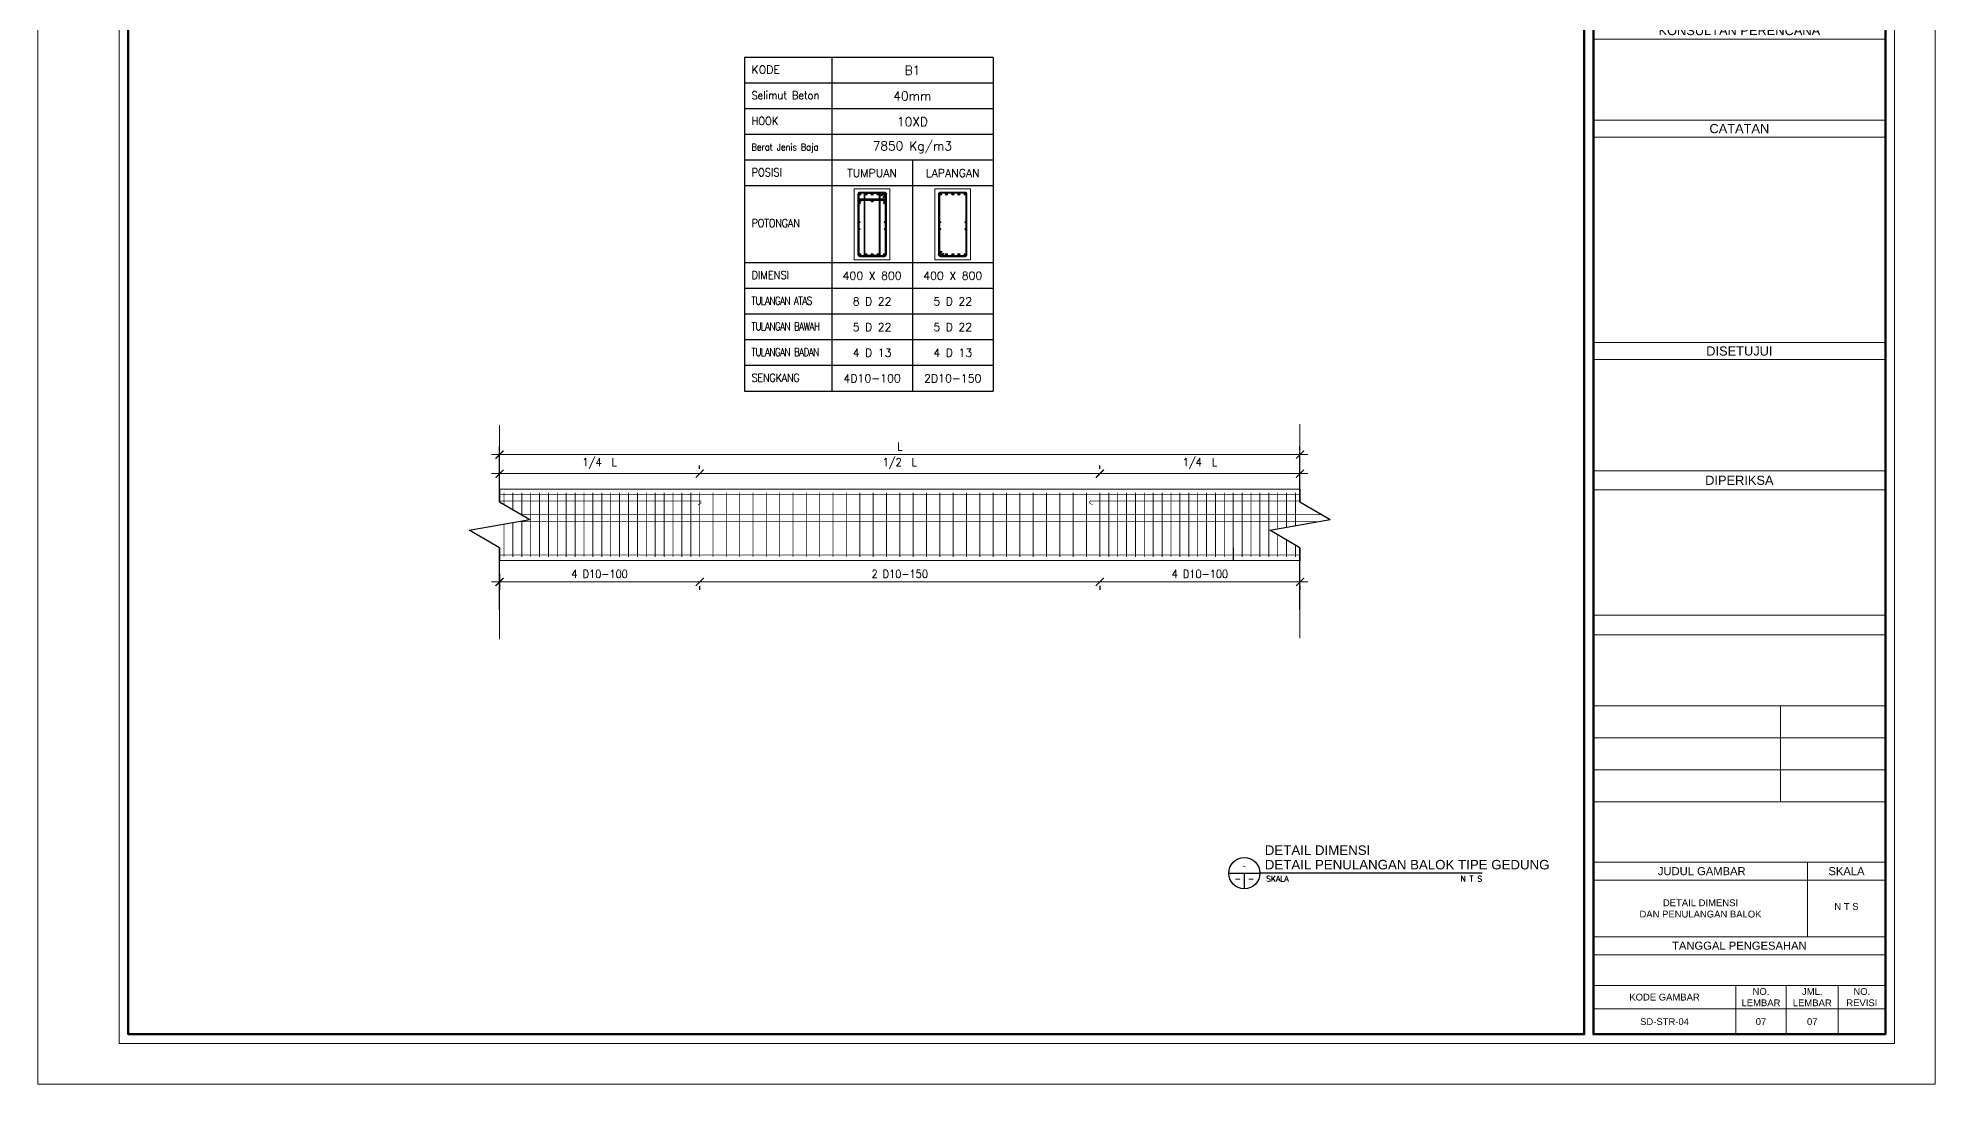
# Model space of a CAD drawing. Header units: millimetres. Extents: x 4384 to 25717, y 7703 to 52958.
# Drawn here: x 4384 to 25717, y 7703 to 19461 of the extents above; entities that cross this region are included whole.
import ezdxf
from ezdxf.enums import TextEntityAlignment as Align

# ---------------------------------------------------------------- set-up
doc = ezdxf.new("R2010")
doc.units = ezdxf.units.MM
doc.header["$PDMODE"] = 35
for name, color, linetype, lineweight in [('A-ANNO-dimensi', 14, 'Continuous', 9), ('A-STRT-Cstruktur', 4, 'Continuous', 15), ('arsir', 9, 'Continuous', 5), ('BETON', 5, 'Continuous', 9), ('Elevator', 230, 'Continuous', 9), ('HATCHING', 251, 'Continuous', 5)]:
    doc.layers.add(name, color=color, linetype=linetype, lineweight=lineweight)
for name, color, linetype in [('A-LINE-breakline', 1, 'Continuous'), ('KOP', 7, 'Continuous'), ('SIMBOL', 7, 'Continuous'), ('TEKS', 11, 'Continuous')]:
    doc.layers.add(name, color=color, linetype=linetype)
doc.styles.add('DIM', font='simplex.shx', dxfattribs={"height": 0.175})
doc.styles.add('JUDUL', font='arial.ttf', dxfattribs={"height": 300})
doc.styles.add('ROMANS', font='ROMANS.shx', dxfattribs={"height": 0.22})
doc.styles.add('S-R-S', font='simplex.shx', dxfattribs={"width": 0.9})
doc.styles.add('SIM', font='SIMPLEX.shx', dxfattribs={"height": 0.175})
doc.styles.get("Standard").update_dxf_attribs({"font": 'arial.ttf'})
doc.dimstyles.new('S-A2 100', dxfattribs={"dimtxt": 150, "dimasz": 50, "dimexe": 50, "dimexo": 15, "dimgap": 70, "dimtad": 1, "dimdec": 0, "dimzin": 0, "dimdsep": 46, "dimtxsty": 'S-R-S', "dimblk": 'ARCHTICK', "dimcen": 2, "dimdle": 20, "dimclrd": 14, "dimclrt": 2, "dimadec": 0, "dimazin": 0, "dimtfac": 1, "dimtdec": 0, "dimtofl": 0, "dimtmove": 0, "dimatfit": 3, "dimfxl": 150, "dimfxlon": 1, "dimtolj": 1, "dimtzin": 0, "dimlwd": 13, "dimarcsym": 0})

# ---------------------------------------------------------------- blocks, each defined once
blk = doc.blocks.new('SIM-JUDUL')
for p, q in [((0, 0), (0.987, 0)), ((0.493, 0), (0.493, -0.493)), ((8, 0), (0.987, 0))]:
    blk.add_line(p, q)
blk.add_circle((0.493, 0), 0.493)
at = {"ltscale": 0.7, "style": 'SIM'}
blk.add_text('SKALA', height=0.175, dxfattribs=at).set_placement((1.185, -0.174), align=Align.MIDDLE_LEFT)
at = {"style": 'JUDUL'}
for tag, p in [('JUDUL1', (1.14, 0.578)), ('JUDUL2', (1.14, 0.121))]:
    blk.add_attdef(tag, p, '', height=0.3, dxfattribs=at)
at = {"ltscale": 0.75}
for tag, height, style, p in [('GBR', 0.25, 'JUDUL', (0.493, 0.247)), ('L1', 0.175, 'DIM', (0.28, -0.174)), ('L2', 0.175, 'DIM', (0.707, -0.174))]:
    blk.add_attdef(tag, text='', height=height, dxfattribs=dict(at, style=style)).set_placement(p, align=Align.MIDDLE)
at = {"style": 'DIM'}
blk.add_attdef('SKL', text='', height=0.175, dxfattribs=at).set_placement((8, -0.174), align=Align.MIDDLE_RIGHT)
blk = doc.blocks.new('KOPSTR')
at = {"color": 7, "lineweight": 20, "ltscale": 2}
for p, q in [((1045959, 626693), (1055102, 626693)), ((1045959, 626012), (1055102, 626012)), ((1045959, 619478), (1055102, 619478)), ((1045959, 618948), (1055102, 618948)), ((1045959, 616409), (1055102, 616409)), ((1045959, 615880), (1055102, 615880)), ((1045959, 609448), (1055102, 609448)), ((1045959, 608919), (1055102, 608919)), ((1045959, 605438), (1055102, 605438)), ((1045959, 604838), (1055102, 604838)), ((1045959, 600915), (1055102, 600915)), ((1045959, 600306), (1055102, 600306)), ((1045959, 595081), (1055102, 595081)), ((1045959, 593190), (1055102, 593190)), ((1045959, 592620), (1055102, 592620)), ((1045959, 590856), (1055102, 590856))]:
    blk.add_line(p, q, dxfattribs=at)
at = {"color": 7}
for p, q in [((1051819, 598081), (1051819, 595081)), ((1052667, 593190), (1052667, 590856)), ((1051998, 589333), (1051998, 587800)), ((1053628, 589333), (1053628, 587800)), ((1045959, 588593), (1055102, 588593))]:
    blk.add_line(p, q, dxfattribs=at)
at = {"color": 7, "ltscale": 2}
for p, q in [((1045959, 590291), (1055102, 590291)), ((1045959, 589333), (1055102, 589333))]:
    blk.add_line(p, q, dxfattribs=at)
at = {"color": 8}
blk.add_lwpolyline([(997258, 628249), (997258, 586244), (1056658, 586244), (1056658, 628249)], close=True, dxfattribs=at)
at = {"lineweight": 13}
blk.add_lwpolyline([(1055385, 626976), (1055385, 587517), (999803, 587517), (999803, 626976)], close=True, dxfattribs=at)
at = {"color": 1, "lineweight": 53, "ltscale": 0.05}
blk.add_lwpolyline([(1045676, 626693), (1045676, 587800), (1000086, 587800), (1000086, 626693)], close=True, dxfattribs=at)
blk.add_lwpolyline([(1055102, 587800), (1055102, 626693), (1055102, 587800), (1045959, 587800), (1045959, 626693), (1055102, 626693)], dxfattribs=at)
at = {"color": 7, "lineweight": 20, "ltscale": 2}
for points in [[(1045959, 598081), (1055102, 598081)], [(1045959, 597081), (1055102, 597081)], [(1045959, 596081), (1055102, 596081)], [(1045959, 595081), (1055102, 595081)]]:
    blk.add_lwpolyline(points, close=True, dxfattribs=at)
at = {"color": 7}
blk.add_lwpolyline([(1050417, 589333), (1050417, 587800), (1050417, 589159)], dxfattribs=at)
at = {"lineweight": 15, "attachment_point": 5, "style": 'ROMANS'}
for s, insert, char_height, width in [('{\\fArial|b0|i0|c0|p34;PEKERJAAN}', (1050530, 626352), 287.25, 9143.07), ('{\\fArial|b0|i0|c0|p34;KONSULTAN PERENCANA}', (1050530, 619213), 287.25, 9143.07), ('{\\fArial|b0|i0|c0|p34;CATATAN}', (1050530, 616145), 287.25, 9143.07), ('{\\fArial|b0|i0|c0|p34;DISETUJUI}', (1050530, 609184), 287.25, 9143.07), ('{\\fArial|b0|i0|c0|p34;DIPERIKSA}', (1050530, 605138), 287.25, 9143.07), ('{\\fArial|b0|i0|c0|p34;JUDUL GAMBAR}', (1049352, 592905), 251.35, 6628.69), ('{\\fArial|b0|i0|c0|p34;SKALA}', (1053884, 592905), 251.35, 2435.22), ('{\\fArial|b0|i0|c0|p34;TANGGAL PENGESAHAN}', (1050530, 590573), 251.35, 9143.07), ('{\\fArial|b0|i0|c0|p34;NO. LEMBAR}', (1051207, 588963), 212.14, 1580.53), ('{\\fArial|b0|i0|c0|p34;NO. REVISI}', (1054365, 588963), 212.14, 1473.82), ('{\\fArial|b0|i0|c0|p34;KODE GAMBAR}', (1048188, 588963), 212.14, 4458.17), ('{\\fArial|b0|i0|c0|p34;JML. LEMBAR}', (1052813, 588963), 212.14, 1630.54)]:
    blk.add_mtext(s, dxfattribs=dict(at, insert=insert, char_height=char_height, width=width))
blk = doc.blocks.new('_ArchTick')
at = {"color": 0, "linetype": 'ByBlock', "const_width": 0.15}
blk.add_lwpolyline([(-0.5, -0.5), (0.5, 0.5)], dxfattribs=at)
blk = doc.blocks.new('*D39')
at = {"layer": 'A-ANNO-dimensi', "color": 14, "lineweight": 13, "transparency": 16777216}
blk.add_line((18665, 14564), (16235, 14564), dxfattribs=at)
at = {"layer": 'A-ANNO-dimensi', "color": 0, "lineweight": -2, "transparency": 16777216}
for p, q in [((16325, 14618), (16325, 14654)), ((18575, 14632), (18575, 14654))]:
    blk.add_line(p, q, dxfattribs=at)
at = {"layer": 'DEFPOINTS', "color": 0, "transparency": 16777216}
for p in [(16325, 14564), (16325, 14394, -1279), (18575, 14497, -1279)]:
    blk.add_point(p, dxfattribs=at)
at = {"layer": 'A-ANNO-dimensi', "color": 14, "lineweight": 13, "transparency": 16777216, "xscale": 90, "yscale": 90, "zscale": 90, "rotation": 180}
blk.add_blockref('_ArchTick', (16325, 14564), dxfattribs=at)
at = {"layer": 'A-ANNO-dimensi', "color": 14, "lineweight": 13, "transparency": 16777216, "xscale": 90, "yscale": 90, "zscale": 90}
blk.add_blockref('_ArchTick', (18575, 14564), dxfattribs=at)
at = {"layer": 'A-ANNO-dimensi', "color": 2, "transparency": 16777216, "insert": (17450, 14678), "char_height": 90, "attachment_point": 5, "style": 'S-R-S'}
blk.add_mtext('\\A1;1/4  L', dxfattribs=at)
blk = doc.blocks.new('*D40')
at = {"layer": 'A-ANNO-dimensi', "color": 14, "lineweight": 13, "transparency": 16777216}
blk.add_line((16415, 14564), (11735, 14564), dxfattribs=at)
at = {"layer": 'A-ANNO-dimensi', "color": 0, "lineweight": -2, "transparency": 16777216}
for p, q in [((11825, 14617), (11825, 14654)), ((16325, 14618), (16325, 14654))]:
    blk.add_line(p, q, dxfattribs=at)
at = {"layer": 'DEFPOINTS', "color": 0, "transparency": 16777216}
for p in [(11825, 14564), (11825, 14388, -1279), (16325, 14394, -1279)]:
    blk.add_point(p, dxfattribs=at)
at = {"layer": 'A-ANNO-dimensi', "color": 14, "lineweight": 13, "transparency": 16777216, "xscale": 90, "yscale": 90, "zscale": 90, "rotation": 180}
blk.add_blockref('_ArchTick', (11825, 14564), dxfattribs=at)
at = {"layer": 'A-ANNO-dimensi', "color": 14, "lineweight": 13, "transparency": 16777216, "xscale": 90, "yscale": 90, "zscale": 90}
blk.add_blockref('_ArchTick', (16325, 14564), dxfattribs=at)
at = {"layer": 'A-ANNO-dimensi', "color": 2, "transparency": 16777216, "insert": (14075, 14678), "char_height": 90, "attachment_point": 5, "style": 'S-R-S'}
blk.add_mtext('\\A1;1/2  L', dxfattribs=at)
blk = doc.blocks.new('*D41')
at = {"layer": 'A-ANNO-dimensi', "color": 14, "lineweight": 13, "transparency": 16777216}
blk.add_line((18665, 14778), (9485, 14778), dxfattribs=at)
at = {"layer": 'A-ANNO-dimensi', "color": 0, "lineweight": -2, "transparency": 16777216}
for p, q in [((9575, 14814), (9575, 14868)), ((18575, 14826), (18575, 14868))]:
    blk.add_line(p, q, dxfattribs=at)
at = {"layer": 'DEFPOINTS', "color": 0, "transparency": 16777216}
for p in [(9575, 14778), (18575, 14561, -1279), (9575, 14460, -1279)]:
    blk.add_point(p, dxfattribs=at)
at = {"layer": 'A-ANNO-dimensi', "color": 14, "lineweight": 13, "transparency": 16777216, "xscale": 90, "yscale": 90, "zscale": 90, "rotation": 180}
blk.add_blockref('_ArchTick', (9575, 14778), dxfattribs=at)
at = {"layer": 'A-ANNO-dimensi', "color": 14, "lineweight": 13, "transparency": 16777216, "xscale": 90, "yscale": 90, "zscale": 90}
blk.add_blockref('_ArchTick', (18575, 14778), dxfattribs=at)
at = {"layer": 'A-ANNO-dimensi', "color": 2, "transparency": 16777216, "insert": (14075, 14868), "char_height": 90, "attachment_point": 5, "style": 'S-R-S'}
blk.add_mtext('\\A1;L', dxfattribs=at)
blk = doc.blocks.new('*D42')
at = {"layer": 'A-ANNO-dimensi', "color": 14, "lineweight": 13, "transparency": 16777216}
blk.add_line((18665, 13347), (16235, 13347), dxfattribs=at)
at = {"layer": 'A-ANNO-dimensi', "color": 0, "lineweight": -2, "transparency": 16777216}
for p, q in [((16325, 13302), (16325, 13257)), ((18575, 13302), (18575, 13257))]:
    blk.add_line(p, q, dxfattribs=at)
at = {"layer": 'DEFPOINTS', "color": 0, "transparency": 16777216}
for p in [(16325, 13588, 1279), (18575, 13588, 1279), (16325, 13347)]:
    blk.add_point(p, dxfattribs=at)
at = {"layer": 'A-ANNO-dimensi', "color": 14, "lineweight": 13, "transparency": 16777216, "xscale": 90, "yscale": 90, "zscale": 90, "rotation": 180}
blk.add_blockref('_ArchTick', (16325, 13347), dxfattribs=at)
at = {"layer": 'A-ANNO-dimensi', "color": 14, "lineweight": 13, "transparency": 16777216, "xscale": 90, "yscale": 90, "zscale": 90}
blk.add_blockref('_ArchTick', (18575, 13347), dxfattribs=at)
at = {"layer": 'A-ANNO-dimensi', "color": 2, "transparency": 16777216, "insert": (17450, 13437), "char_height": 90, "attachment_point": 5, "style": 'S-R-S'}
blk.add_mtext('\\A1;4 D10-100', dxfattribs=at)
blk = doc.blocks.new('*D43')
at = {"layer": 'A-ANNO-dimensi', "color": 14, "lineweight": 13, "transparency": 16777216}
blk.add_line((9485, 14564), (11915, 14564), dxfattribs=at)
at = {"layer": 'A-ANNO-dimensi', "color": 0, "lineweight": -2, "transparency": 16777216}
for p, q in [((9575, 14628), (9575, 14654)), ((11825, 14617), (11825, 14654))]:
    blk.add_line(p, q, dxfattribs=at)
at = {"layer": 'DEFPOINTS', "color": 0, "transparency": 16777216}
for p in [(11825, 14564), (9575, 14470, -1279), (11825, 14388, -1279)]:
    blk.add_point(p, dxfattribs=at)
at = {"layer": 'A-ANNO-dimensi', "color": 14, "lineweight": 13, "transparency": 16777216, "xscale": 90, "yscale": 90, "zscale": 90, "rotation": 180}
blk.add_blockref('_ArchTick', (9575, 14564), dxfattribs=at)
at = {"layer": 'A-ANNO-dimensi', "color": 14, "lineweight": 13, "transparency": 16777216, "xscale": 90, "yscale": 90, "zscale": 90}
blk.add_blockref('_ArchTick', (11825, 14564), dxfattribs=at)
at = {"layer": 'A-ANNO-dimensi', "color": 2, "transparency": 16777216, "insert": (10700, 14678), "char_height": 90, "attachment_point": 5, "style": 'S-R-S'}
blk.add_mtext('\\A1;1/4  L', dxfattribs=at)
blk = doc.blocks.new('*D44')
at = {"layer": 'A-ANNO-dimensi', "color": 14, "lineweight": 13, "transparency": 16777216}
blk.add_line((9485, 13347), (11915, 13347), dxfattribs=at)
at = {"layer": 'A-ANNO-dimensi', "color": 0, "lineweight": -2, "transparency": 16777216}
for p, q in [((9575, 13437), (9575, 13257)), ((11825, 13300), (11825, 13257))]:
    blk.add_line(p, q, dxfattribs=at)
at = {"layer": 'DEFPOINTS', "color": 0, "transparency": 16777216}
for p in [(9575, 13575), (11825, 13575, 1279), (11825, 13347)]:
    blk.add_point(p, dxfattribs=at)
at = {"layer": 'A-ANNO-dimensi', "color": 14, "lineweight": 13, "transparency": 16777216, "xscale": 90, "yscale": 90, "zscale": 90, "rotation": 180}
blk.add_blockref('_ArchTick', (9575, 13347), dxfattribs=at)
at = {"layer": 'A-ANNO-dimensi', "color": 14, "lineweight": 13, "transparency": 16777216, "xscale": 90, "yscale": 90, "zscale": 90}
blk.add_blockref('_ArchTick', (11825, 13347), dxfattribs=at)
at = {"layer": 'A-ANNO-dimensi', "color": 2, "transparency": 16777216, "insert": (10700, 13437), "char_height": 90, "attachment_point": 5, "style": 'S-R-S'}
blk.add_mtext('\\A1;4 D10-100', dxfattribs=at)
blk = doc.blocks.new('*D45')
at = {"layer": 'A-ANNO-dimensi', "color": 14, "lineweight": 13, "transparency": 16777216}
blk.add_line((11735, 13347), (16415, 13347), dxfattribs=at)
at = {"layer": 'A-ANNO-dimensi', "color": 0, "lineweight": -2, "transparency": 16777216}
for p, q in [((11825, 13300), (11825, 13257)), ((16325, 13302), (16325, 13257))]:
    blk.add_line(p, q, dxfattribs=at)
at = {"layer": 'DEFPOINTS', "color": 0, "transparency": 16777216}
for p in [(11825, 13575, 1279), (16325, 13588, 1279), (16325, 13347)]:
    blk.add_point(p, dxfattribs=at)
at = {"layer": 'A-ANNO-dimensi', "color": 14, "lineweight": 13, "transparency": 16777216, "xscale": 90, "yscale": 90, "zscale": 90, "rotation": 180}
blk.add_blockref('_ArchTick', (11825, 13347), dxfattribs=at)
at = {"layer": 'A-ANNO-dimensi', "color": 14, "lineweight": 13, "transparency": 16777216, "xscale": 90, "yscale": 90, "zscale": 90}
blk.add_blockref('_ArchTick', (16325, 13347), dxfattribs=at)
at = {"layer": 'A-ANNO-dimensi', "color": 2, "transparency": 16777216, "insert": (14075, 13437), "char_height": 90, "attachment_point": 5, "style": 'S-R-S'}
blk.add_mtext('\\A1;2 D10-150', dxfattribs=at)

msp = doc.modelspace()

# ---------------------------------------------------------------- hatches: boundary and pattern name
at = {"layer": 'Elevator'}
h = msp.add_hatch(color=0, dxfattribs=at)
edge = h.paths.add_edge_path()
edge.add_arc((13620.0448, 17391.04267), 6.5, 0, 360)
h = msp.add_hatch(color=0, dxfattribs=at)
edge = h.paths.add_edge_path()
edge.add_arc((13620.0448, 17311.04267), 6.5, 0, 360)
h = msp.add_hatch(color=0, dxfattribs=at)
edge = h.paths.add_edge_path()
edge.add_arc((13908.0448, 17391.04267), 6.5, 0, 360)
h = msp.add_hatch(color=0, dxfattribs=at)
edge = h.paths.add_edge_path()
edge.add_arc((13908.0448, 17311.04267), 6.5, 0, 360)
h = msp.add_hatch(color=0, dxfattribs=at)
edge = h.paths.add_edge_path()
edge.add_arc((14526.72663, 17391.04267), 6.5, 0, 360)
h = msp.add_hatch(color=0, dxfattribs=at)
edge = h.paths.add_edge_path()
edge.add_arc((14526.72663, 17311.04267), 6.5, 0, 360)
h = msp.add_hatch(color=0, dxfattribs=at)
edge = h.paths.add_edge_path()
edge.add_arc((14814.72663, 17391.04267), 6.5, 0, 360)
h = msp.add_hatch(color=0, dxfattribs=at)
edge = h.paths.add_edge_path()
edge.add_arc((14814.72663, 17311.04267), 6.5, 0, 360)
at = {"layer": 'SIMBOL'}
h = msp.add_hatch(color=256, dxfattribs=at)
edge = h.paths.add_edge_path()
edge.add_arc((13625.0448, 17704.62153), 11, 0, 360)
h = msp.add_hatch(color=256, dxfattribs=at)
edge = h.paths.add_edge_path()
edge.add_arc((13694.5448, 17704.62153), 11, 0, 360)
h = msp.add_hatch(color=256, dxfattribs=at)
edge = h.paths.add_edge_path()
edge.add_arc((13764.0448, 17704.62153), 11, 0, 360)
h = msp.add_hatch(color=256, dxfattribs=at)
edge = h.paths.add_edge_path()
edge.add_arc((13833.5448, 17704.62153), 11, 0, 360)
h = msp.add_hatch(color=256, dxfattribs=at)
edge = h.paths.add_edge_path()
edge.add_arc((13903.0448, 17704.62153), 11, 0, 360)
h = msp.add_hatch(color=256, dxfattribs=at)
edge = h.paths.add_edge_path()
edge.add_arc((14531.72663, 17704.62153), 11, 0, 360)
h = msp.add_hatch(color=256, dxfattribs=at)
edge = h.paths.add_edge_path()
edge.add_arc((14601.22663, 17704.62153), 11, 0, 360)
h = msp.add_hatch(color=256, dxfattribs=at)
edge = h.paths.add_edge_path()
edge.add_arc((14670.72663, 17704.62153), 11, 0, 360)
h = msp.add_hatch(color=256, dxfattribs=at)
edge = h.paths.add_edge_path()
edge.add_arc((14740.22663, 17704.62153), 11, 0, 360)
h = msp.add_hatch(color=256, dxfattribs=at)
edge = h.paths.add_edge_path()
edge.add_arc((14809.72663, 17704.62153), 11, 0, 360)
h = msp.add_hatch(color=256, dxfattribs=at)
edge = h.paths.add_edge_path()
edge.add_arc((13625.0448, 17628.62153), 11, 0, 360)
h = msp.add_hatch(color=256, dxfattribs=at)
edge = h.paths.add_edge_path()
edge.add_arc((13764.0448, 17628.62153), 11, 0, 360)
h = msp.add_hatch(color=256, dxfattribs=at)
edge = h.paths.add_edge_path()
edge.add_arc((13903.0448, 17628.62153), 11, 0, 360)
h = msp.add_hatch(color=256, dxfattribs=at)
edge = h.paths.add_edge_path()
edge.add_arc((13625.0448, 17026.62153), 11, 0, 360)
h = msp.add_hatch(color=256, dxfattribs=at)
edge = h.paths.add_edge_path()
edge.add_arc((13694.5448, 17026.62153), 11, 0, 360)
h = msp.add_hatch(color=256, dxfattribs=at)
edge = h.paths.add_edge_path()
edge.add_arc((13764.0448, 17026.62153), 11, 0, 360)
h = msp.add_hatch(color=256, dxfattribs=at)
edge = h.paths.add_edge_path()
edge.add_arc((13833.5448, 17026.62153), 11, 0, 360)
h = msp.add_hatch(color=256, dxfattribs=at)
edge = h.paths.add_edge_path()
edge.add_arc((13903.0448, 17026.62153), 11, 0, 360)
h = msp.add_hatch(color=256, dxfattribs=at)
edge = h.paths.add_edge_path()
edge.add_arc((14531.72663, 17026.62153), 11, 0, 360)
h = msp.add_hatch(color=256, dxfattribs=at)
edge = h.paths.add_edge_path()
edge.add_arc((14601.22663, 17026.62153), 11, 0, 360)
h = msp.add_hatch(color=256, dxfattribs=at)
edge = h.paths.add_edge_path()
edge.add_arc((14670.72663, 17026.62153), 11, 0, 360)
h = msp.add_hatch(color=256, dxfattribs=at)
edge = h.paths.add_edge_path()
edge.add_arc((14740.22663, 17026.62153), 11, 0, 360)
h = msp.add_hatch(color=256, dxfattribs=at)
edge = h.paths.add_edge_path()
edge.add_arc((14809.72663, 17026.62153), 11, 0, 360)

# ---------------------------------------------------------------- linework, layer by layer
for p, q in [((9574.84931, 14246.61664), (9574.84931, 14805.64975)), ((9574.84931, 14246.61664), (9574.84931, 14805.64975)), ((18574.84931, 14246.55414, 43897.17226), (18574.84931, 14805.58725, 43897.17226)), ((18574.84931, 14246.55414, 43897.17226), (18574.84931, 14805.58725, 43897.17226)), ((9574.84931, 14388.47324), (9574.84931, 14246.61664)), ((18574.84931, 14388.41074, 43897.17226), (18574.84931, 14246.55414, 43897.17226)), ((9574.84931, 14246.61664), (9914.70389, 14048.53139)), ((18574.84931, 14246.55414, 43897.17226), (18914.70389, 14048.46889, 43897.17226)), ((9234.99473, 13928.41508), (9914.70389, 14048.53139)), ((9574.84931, 13730.32984), (9234.99473, 13928.41508)), ((18234.99473, 13928.35258, 43897.17226), (18914.70389, 14048.46889, 43897.17226)), ((18574.84931, 13730.26734, 43897.17226), (18234.99473, 13928.35258, 43897.17226)), ((9574.84931, 13730.32984), (9574.84931, 13588.47324)), ((9574.84931, 13038.52483), (9574.84931, 13730.32984)), ((9574.84931, 13038.52483), (9574.84931, 13730.32984)), ((17824.84931, 13730.32984), (17824.84931, 13588.47324)), ((18574.84931, 13730.26734, 43897.17226), (18574.84931, 13588.41074, 43897.17226)), ((18574.84931, 13038.46233, 43897.17226), (18574.84931, 13730.26734, 43897.17226)), ((18574.84931, 13038.46233, 43897.17226), (18574.84931, 13730.26734, 43897.17226))]:
    msp.add_line(p, q)
at = {"layer": 'A-LINE-breakline', "color": 1, "linetype": 'Continuous', "ltscale": 5}
for p, q in [((12329.85141, 19241.17906), (12329.85141, 15490.06401)), ((15124.06755, 19241.17906), (12329.85141, 19241.17906)), ((13310.70388, 19241.17906), (13310.70388, 15490.06401)), ((15124.06755, 19241.17906), (15124.06755, 15490.06401)), ((15124.06755, 18952.63174), (12329.85141, 18952.63174)), ((15124.06755, 18664.08443), (12329.85141, 18664.08443)), ((15124.06755, 18375.53712), (12329.85141, 18375.53712)), ((15124.06755, 18086.98981), (12329.85141, 18086.98981)), ((14217.38571, 18086.98981), (14217.38571, 15490.06401)), ((15124.06755, 17798.4425), (12329.85141, 17798.4425)), ((15124.06755, 16932.80057), (12329.85141, 16932.80057)), ((15124.06755, 16644.25325), (12329.85141, 16644.25325)), ((15124.06755, 16355.70594), (12329.85141, 16355.70594)), ((15124.06755, 16067.15863), (12329.85141, 16067.15863)), ((15124.06755, 15778.61132), (12329.85141, 15778.61132))]:
    msp.add_line(p, q, dxfattribs=at)
at = {"layer": 'A-LINE-breakline'}
msp.add_line((12329.85141, 15490.06401), (15124.06755, 15490.06401), dxfattribs=at)
at = {"layer": 'A-STRT-Cstruktur'}
for p, q in [((18574.84931, 14388.47324), (9574.84931, 14388.47324)), ((9574.84931, 13588.47324), (18574.84931, 13588.47324))]:
    msp.add_line(p, q, dxfattribs=at)
for points in [[(9574.84931, 15108.00769), (9574.84931, 14388.47324)], [(9574.84931, 13588.47324), (9574.84931, 12702.31805)], [(9574.84931, 13588.47324), (9574.84931, 12868.93879)]]:
    msp.add_lwpolyline(points, dxfattribs=at)
at = {"layer": 'A-STRT-Cstruktur', "elevation": 1278.62825}
for points in [[(18574.84931, 15121.28271), (18574.84931, 14401.74827)], [(18574.84931, 13601.74827), (18574.84931, 12715.59308)]]:
    msp.add_lwpolyline(points, dxfattribs=at)
at = {"layer": 'arsir', "const_width": 7}
for points in [[(18574.84931, 14327.47324), (13800.02509, 14327.47324), (9574.84931, 14327.47324)], [(9820.44024, 14103.47324), (13801.38788, 14103.47324), (18820.33301, 14103.47324)], [(9772.90585, 14023.47324), (13801.38788, 14023.47324), (18773.25952, 14023.47324)], [(9574.84931, 13649.47324), (13793.35277, 13649.47324), (18574.84931, 13649.47324)]]:
    msp.add_lwpolyline(points, dxfattribs=at)
for points in [[(9574.84931, 14257.47324), (11825.85084, 14257.47324, -0.6571413263), (11836.77779, 14232.19697), (11806.10281, 14212.54506)], [(18574.84931, 14257.47324), (16223.86336, 14257.47324, 0.6571413263), (16212.93641, 14232.19697), (16243.61138, 14212.54506)]]:
    msp.add_lwpolyline(points, format="xyb", dxfattribs=at)
at = {"layer": 'BETON'}
for points in [[(13564.0448, 16965.62153), (13964.0448, 16965.62153), (13964.0448, 17765.62153), (13564.0448, 17765.62153)], [(14870.72663, 17765.62153), (14470.72663, 17765.62153), (14470.72663, 16965.62153), (14870.72663, 16965.62153)]]:
    msp.add_lwpolyline(points, close=True, dxfattribs=at)
at = {"layer": 'HATCHING', "const_width": 10}
for points in [[(9624.84931, 14217.47399), (9624.84931, 14350.85041)], [(9724.84931, 14159.1887), (9724.84931, 14350.85041)], [(9824.84931, 14100.9034), (9824.84931, 14350.85041)], [(9924.84931, 13626.09606), (9924.84931, 14350.85041)], [(10024.84931, 13626.09606), (10024.84931, 14350.85041)], [(10124.84931, 13626.09606), (10124.84931, 14350.85041)], [(10224.84931, 13626.09606), (10224.84931, 14350.85041)], [(10324.84931, 13626.09606), (10324.84931, 14350.85041)], [(10424.84931, 13626.09606), (10424.84931, 14350.85041)], [(10524.84931, 13626.09606), (10524.84931, 14350.85041)], [(10624.84931, 13626.09606), (10624.84931, 14350.85041)], [(10724.84931, 13626.09606), (10724.84931, 14350.85041)], [(10824.84931, 13626.09606), (10824.84931, 14350.85041)], [(10924.84931, 13626.09606), (10924.84931, 14350.85041)], [(11024.84931, 13626.09606), (11024.84931, 14350.85041)], [(11124.84931, 13626.09606), (11124.84931, 14350.85041)], [(11224.84931, 13626.09606), (11224.84931, 14350.85041)], [(11324.84931, 13626.09606), (11324.84931, 14350.85041)], [(11424.84931, 13626.09606), (11424.84931, 14350.85041)], [(11524.84931, 13626.09606), (11524.84931, 14350.85041)], [(11624.84931, 13626.09606), (11624.84931, 14350.85041)], [(11724.84931, 13626.09606), (11724.84931, 14350.85041)], [(11824.84931, 13626.09606), (11824.84931, 14350.85041)], [(11974.84931, 13626.09606), (11974.84931, 14350.85041)], [(12124.84931, 13626.09606), (12124.84931, 14350.85041)], [(12274.84931, 13626.09606), (12274.84931, 14350.85041)], [(12424.84931, 13626.09606), (12424.84931, 14350.85041)], [(12574.84931, 13626.09606), (12574.84931, 14350.85041)], [(12724.84931, 13626.09606), (12724.84931, 14350.85041)], [(12874.84931, 13626.09606), (12874.84931, 14350.85041)], [(13024.84931, 13626.09606), (13024.84931, 14350.85041)], [(13174.84931, 13626.09606), (13174.84931, 14350.85041)], [(13324.84931, 13626.09606), (13324.84931, 14350.85041)], [(13474.84931, 13626.09606), (13474.84931, 14350.85041)], [(13624.84931, 13626.09606), (13624.84931, 14350.85041)], [(13774.84931, 13626.09606), (13774.84931, 14350.85041)], [(13924.84931, 13626.09606), (13924.84931, 14350.85041)], [(14074.84931, 13626.09606), (14074.84931, 14350.85041)], [(14224.84931, 13626.09606), (14224.84931, 14350.85041)], [(14374.84931, 13626.09606), (14374.84931, 14350.85041)], [(14524.84931, 13626.09606), (14524.84931, 14350.85041)], [(14674.84931, 13626.09606), (14674.84931, 14350.85041)], [(14824.84931, 13626.09606), (14824.84931, 14350.85041)], [(14974.84931, 13626.09606), (14974.84931, 14350.85041)], [(15124.84931, 13626.09606), (15124.84931, 14350.85041)], [(15274.84931, 13626.09606), (15274.84931, 14350.85041)], [(15424.84931, 13626.09606), (15424.84931, 14350.85041)], [(15574.84931, 13626.09606), (15574.84931, 14350.85041)], [(15724.84931, 13626.09606), (15724.84931, 14350.85041)], [(15874.84931, 13626.09606), (15874.84931, 14350.85041)], [(16024.84931, 13626.09606), (16024.84931, 14350.85041)], [(16174.84931, 13626.09606), (16174.84931, 14350.85041)], [(16324.86489, 13626.09606), (16324.86489, 14350.85041)], [(16424.86489, 13626.09606), (16424.86489, 14350.85041)], [(16524.86489, 13626.09606), (16524.86489, 14350.85041)], [(16624.86489, 13626.09606), (16624.86489, 14350.85041)], [(16724.86489, 13626.09606), (16724.86489, 14350.85041)], [(16824.86489, 13626.09606), (16824.86489, 14350.85041)], [(16924.86489, 13626.09606), (16924.86489, 14350.85041)], [(17024.86489, 13626.09606), (17024.86489, 14350.85041)], [(17124.86489, 13626.09606), (17124.86489, 14350.85041)], [(17224.86489, 13626.09606), (17224.86489, 14350.85041)], [(17324.86489, 13626.09606), (17324.86489, 14350.85041)], [(17424.86489, 13626.09606), (17424.86489, 14350.85041)], [(17524.86489, 13626.09606), (17524.86489, 14350.85041)], [(17624.86489, 13626.09606), (17624.86489, 14350.85041)], [(17724.86489, 13626.09606), (17724.86489, 14350.85041)], [(17824.86489, 13626.09606), (17824.86489, 14350.85041)], [(17924.86489, 13626.09606), (17924.86489, 14350.85041)], [(18024.86489, 13626.09606), (18024.86489, 14350.85041)], [(18124.86489, 13626.09606), (18124.86489, 14350.85041)], [(18224.86489, 13626.09606), (18224.86489, 14350.85041)], [(18324.86489, 13944.23419), (18324.86489, 14350.85041)], [(18424.86489, 13961.90591), (18424.86489, 14350.85041)], [(18524.86489, 13979.57763), (18524.86489, 14350.85041)], [(9624.84931, 13626.09606), (9624.84931, 13997.3091)], [(9724.84931, 13626.09606), (9724.84931, 14014.98082)], [(9824.84931, 13626.09606), (9824.84931, 14032.65254)], [(18324.86489, 13626.09606), (18324.86489, 13875.9715)], [(9574.84931, 13626.09606), (9574.84931, 13730.32984)], [(17824.84931, 13626.09606), (17824.84931, 13730.32984)], [(18424.86489, 13626.09606), (18424.86489, 13817.6862)], [(18524.86489, 13626.09606), (18524.86489, 13759.4009)]]:
    msp.add_lwpolyline(points, dxfattribs=at)
at = {"layer": 'SIMBOL'}
msp.add_line((14814.72663, 17725.62153), (14576.72663, 17725.62153), dxfattribs=at)
for points in [[(13903.0448, 17725.62153), (13625.0448, 17725.62153, 0.4142135624), (13604.0448, 17704.62153), (13604.0448, 17026.62153, 0.4142135624), (13625.0448, 17005.62153), (13903.0448, 17005.62153, 0.4142135624), (13924.0448, 17026.62153), (13924.0448, 17704.62153, 0.4142135624)], [(14531.72663, 17005.62153), (14809.72663, 17005.62153, 0.4142135624), (14830.72663, 17026.62153), (14830.72663, 17704.62153, 0.4142135624), (14809.72663, 17725.62153), (14531.72663, 17725.62153, 0.4142135624), (14510.72663, 17704.62153), (14510.72663, 17026.62153, 0.4142135624)], [(13625.0448, 17639.62153), (13903.0448, 17639.62153, -0.6681786379), (13910.82297, 17620.84336), (13893.84997, 17603.87036), (13900.92104, 17596.79929), (13917.89404, 17613.77229, 0.6681786379), (13903.0448, 17649.62153), (13625.0448, 17649.62153, 0.6681786379), (13610.19555, 17613.77229), (13627.16855, 17596.79929), (13634.23962, 17603.87036), (13617.26662, 17620.84336, -0.6681786379)]]:
    msp.add_lwpolyline(points, format="xyb", close=True, dxfattribs=at)
for points in [[(13695.65625, 17715.62153), (13625.0448, 17715.62153, 0.4142135624), (13614.0448, 17704.62153), (13614.0448, 17646.51008)], [(13854.5448, 17649.62153), (13854.5448, 17704.62153, 0.4142135624), (13833.5448, 17725.62153), (13783.0448, 17725.62153), (13694.5448, 17725.62153, 0.4142135624), (13673.5448, 17704.62153), (13673.5448, 17649.62153)], [(13683.5448, 17649.62153), (13683.5448, 17704.62153, -0.4142135624), (13694.5448, 17715.62153), (13783.0448, 17715.62153), (13833.5448, 17715.62153, -0.4142135624), (13844.5448, 17704.62153), (13844.5448, 17649.62153)], [(13914.0448, 17685.92305), (13893.1453, 17665.02355), (13886.07423, 17672.09462), (13910.82297, 17696.84336, 1), (13895.26662, 17712.39971), (13870.51789, 17687.65097), (13863.44682, 17694.72204), (13888.19555, 17719.47077, -0.6767228673), (13924.03898, 17704.12735)], [(13914.0448, 17646.51008), (13914.0448, 17704.62153, 0.4142135624), (13903.0448, 17715.62153)], [(14550.42511, 17015.62153), (14809.72663, 17015.62153, 0.4142135624), (14820.72663, 17026.62153), (14820.72663, 17704.62153, 0.4142135624), (14809.72663, 17715.62153), (14531.72663, 17715.62153, 0.4142135624), (14520.72663, 17704.62153), (14520.72663, 17026.62153, 0.4142135624), (14531.72663, 17015.62153)], [(13614.0448, 17609.92305), (13614.0448, 17026.62153, 0.4142135624), (13625.0448, 17015.62153), (13695.65625, 17015.62153)], [(13673.5448, 17649.62153), (13673.5448, 17026.62153, 0.4142135624), (13694.5448, 17005.62153), (13783.0448, 17005.62153), (13833.5448, 17005.62153, 0.4142135624), (13854.5448, 17026.62153), (13854.5448, 17649.62153)], [(13844.5448, 17649.62153), (13844.5448, 17026.62153, -0.4142135624), (13833.5448, 17015.62153), (13783.0448, 17015.62153), (13694.5448, 17015.62153, -0.4142135624), (13683.5448, 17026.62153), (13683.5448, 17649.62153)], [(13832.43334, 17015.62153), (13903.0448, 17015.62153, 0.4142135624), (13914.0448, 17026.62153), (13914.0448, 17609.92305)], [(14520.72663, 17045.32002), (14541.62612, 17066.21951), (14548.69719, 17059.14844), (14523.94845, 17034.39971, 1), (14539.5048, 17018.84336), (14564.25354, 17043.5921), (14571.32461, 17036.52103), (14546.57587, 17011.77229, -0.6767228673), (14510.73244, 17027.11572)]]:
    msp.add_lwpolyline(points, format="xyb", dxfattribs=at)
msp.add_lwpolyline([(13884.34631, 17715.62153), (13832.43334, 17715.62153)], dxfattribs=at)
for centre, radius in [((13625.0448, 17704.62153), 11), ((13694.5448, 17704.62153), 11), ((13764.0448, 17704.62153), 11), ((13833.5448, 17704.62153), 11), ((13903.0448, 17704.62153), 11), ((14531.72663, 17704.62153), 11), ((14601.22663, 17704.62153), 11), ((14670.72663, 17704.62153), 11), ((14740.22663, 17704.62153), 11), ((14809.72663, 17704.62153), 11), ((13625.0448, 17628.62153), 11), ((13764.0448, 17628.62153), 11), ((13903.0448, 17628.62153), 11), ((13620.0448, 17391.04267), 6.5), ((13620.0448, 17311.04267), 6.5), ((13908.0448, 17391.04267), 6.5), ((13908.0448, 17311.04267), 6.5), ((14526.72663, 17391.04267), 6.5), ((14526.72663, 17311.04267), 6.5), ((14814.72663, 17391.04267), 6.5), ((14814.72663, 17311.04267), 6.5), ((13625.0448, 17026.62153), 11), ((13694.5448, 17026.62153), 11), ((13764.0448, 17026.62153), 11), ((13833.5448, 17026.62153), 11), ((13903.0448, 17026.62153), 11), ((14531.72663, 17026.62153), 11), ((14601.22663, 17026.62153), 11), ((14670.72663, 17026.62153), 11), ((14740.22663, 17026.62153), 11), ((14809.72663, 17026.62153), 11)]:
    msp.add_circle(centre, radius, dxfattribs=at)

# ---------------------------------------------------------------- block references
at = {"layer": 'A-STRT-Cstruktur', "xscale": 0.3591293180811801, "yscale": 0.3591293180811801, "zscale": 0.3591293180811801}
msp.add_blockref('KOPSTR', (-353760.22617, -202834.03169, -43897.17226), dxfattribs=at)
at = {"layer": 'KOP', "xscale": 356.131238586418, "yscale": 356.131238586418, "zscale": 356.131238586418}
msp.add_blockref('SIM-JUDUL', (17773.96447, 10072.77396), dxfattribs=at).add_auto_attribs({'JUDUL1': 'DETAIL DIMENSI', 'JUDUL2': 'DETAIL PENULANGAN BALOK TIPE GEDUNG', 'GBR': '-', 'L1': '-', 'L2': '-', 'SKL': 'N T S'})

# ---------------------------------------------------------------- texts
at = {"color": 7, "lineweight": 9, "char_height": 76.1867201, "attachment_point": 5, "style": 'ROMANS'}
for s, insert, width in [('{\\fArial|b0|i0|c0|p34;DETAIL DIMENSI \\PDAN PENULANGAN BALOK}', (23078.75535, 9676.52202, -43897.17226), 2408.9856379), ('{\\fArial|b0|i0|c0|p34;N T S}', (24720.52763, 9698.24508, -43897.17226), 874.5589125), ('{\\fArial|b0|i0|c0|p34;SD-STR-04}', (22674.7931, 8404.64926, -43897.17226), 1601.0611361), ('{\\fArial|b0|i0|c0|p34;07}', (23759.1311, 8404.64926, -43897.17226), 567.6148721), ('{\\fArial|b0|i0|c0|p34;07}', (24335.72618, 8404.64926, -43897.17226), 585.5752743)]:
    msp.add_mtext(s, dxfattribs=dict(at, insert=insert, width=width))
at = {"layer": 'TEKS', "color": 2, "linetype": 'Continuous', "lineweight": 0, "ltscale": 5}
for s, insert, char_height, width, attachment_point in [('{\\Fromans|c0;KODE}', (12407.511, 19149.83802), 90, 903.1928829, 1), ('\\pxqc;{\\Fromans|c0;B1}', (14217.38571, 19096.9054), 100, 1813.3636644, 5), ('{\\Fromans|c0;\\W0.9;Selimut Beton }', (12407.511, 18861.29071), 90, 903.1928829, 1), ('\\pxqc;{\\Fromans|c0;40mm}', (14217.38571, 18808.35809), 100, 1813.3636644, 5), ('{\\Fromans|c0;\\W0.9;HOOK}', (12407.511, 18572.7434), 90, 903.1928829, 1), ('{\\Fromans|c0;10XD}', (14217.38571, 18519.81078), 100, 1813.3636644, 5), ('{\\Fromans|c0;\\W0.9;Berat Jenis Baja}', (12408.8111, 18271.80979, 7587.069), 74.4446425, 1006.8324812, 1), ('{\\Fromans|c0;7850 Kg/m3}', (14217.38571, 18231.26347), 100, 1813.3636644, 5), ('{\\Fromans|c0;\\W0.9;POSISI}', (12407.511, 17995.64877), 90, 903.1928829, 1), ('{\\Fromans|c0;TUMPUAN}', (13764.0448, 17942.71616), 90, 906.6818324, 5), ('{\\Fromans|c0;LAPANGAN}', (14670.72663, 17942.71616), 90, 906.6818324, 5), ('{\\Fromans|c0;\\W0.9;\\T0.95;POTONGAN}', (12407.511, 17425.66229), 90, 903.1928829, 1), ('{\\Fromans|c0;\\W0.9;DIMENSI}', (12407.511, 16841.45953), 90, 903.1928829, 1), ('{\\Fromans|c0;400 X 800}', (13764.0448, 16788.52691), 90, 906.6818323, 5), ('{\\Fromans|c0;400 X 800}', (14670.72663, 16788.52691), 90, 906.6818323, 5), ('{\\Fromans|c0;\\W0.8;\\T0.9;TULANGAN ATAS}', (12407.511, 16552.91222), 90, 903.1928829, 1), ('{\\Fromans|c0;8 D 22}', (13764.0448, 16499.9796), 90, 906.6818323, 5), ('{\\Fromans|c0;5 D 22}', (14670.72663, 16499.9796), 90, 906.6818323, 5), ('{\\Fromans|c0;\\W0.8;\\T0.9;TULANGAN BAWAH}', (12407.511, 16264.36491), 90, 903.1928829, 1), ('{\\Fromans|c0;5 D 22}', (13764.0448, 16211.43229), 90, 906.6818323, 5), ('{\\Fromans|c0;5 D 22}', (14670.72663, 16211.43229), 90, 906.6818323, 5), ('{\\Fromans|c0;\\W0.8;\\T0.9;TULANGAN BADAN}', (12407.511, 15975.81759), 90, 903.1928829, 1), ('{\\Fromans|c0;4 D 13}', (13764.0448, 15922.88498), 90, 906.6818323, 5), ('{\\Fromans|c0;4 D 13}', (14670.72663, 15922.88498), 90, 906.6818323, 5), ('{\\Fromans|c0;\\W0.9;\\T0.95;SENGKANG}', (12407.511, 15687.27028), 90, 903.1928829, 1), ('{\\Fromans|c0;4D10-100}', (13764.0448, 15634.33766), 90, 906.6818323, 5), ('{\\Fromans|c0;2D10-150}', (14670.72663, 15634.33766), 90, 906.6818323, 5)]:
    msp.add_mtext(s, dxfattribs=dict(at, insert=insert, char_height=char_height, width=width, attachment_point=attachment_point))

# ---------------------------------------------------------------- dimensions: what is measured, and where the dimension line sits
at = {"layer": 'A-ANNO-dimensi'}
for base, p1, p2, text, picture, middle in [((9574.84931, 14778.27852, 1278.62825), (18574.84931, 14560.86796), (9574.84931, 14459.94535), 'L', '*D41', (14074.84931, 14868.27852, 1278.62825)), ((11824.83373, 14563.99653, 1278.62825), (16324.86489, 14394.38615), (11824.83373, 14388.47324), '1/2  L', '*D40', (14074.84931, 14677.56796, 1278.62825)), ((16324.86489, 14563.99653, 1278.62825), (18574.84931, 14497.24413), (16324.86489, 14394.38615), '1/4  L', '*D39', (17449.8571, 14677.56796, 1278.62825)), ((16324.86489, 13346.67359, -1278.62825), (18574.84931, 13588.47324), (16324.86489, 13588.47324), '4 D10-100', '*D42', (17449.8571, 13436.67359, -1278.62825))]:
    dim = msp.add_linear_dim(base=base, p1=p1, p2=p2, angle=180, text=text, dimstyle='S-A2 100', override={"dimtxt": 90, "dimasz": 90, "dimexe": 90, "dimexo": 90, "dimgap": 45, "dimdle": 90, "dimfxl": 90}, dxfattribs=at)
    dim.commit()
    dim.dimension.update_dxf_attribs({"geometry": picture, "text_midpoint": middle})
for base, p1, p2, text, picture, middle in [((11824.83373, 14563.99653, 1278.62825), (9574.84931, 14469.81533), (11824.83373, 14388.47324), '1/4  L', '*D43', (10699.84152, 14677.56796, 1278.62825)), ((11824.84931, 13346.67359, -1278.62825), (9574.84931, 13575.19821, -1278.62825), (11824.84931, 13575.19821), '4 D10-100', '*D44', (10699.84931, 13436.67359, -1278.62825)), ((16324.86489, 13346.67359, -1278.62825), (11824.84931, 13575.19821), (16324.86489, 13588.47324), '2 D10-150', '*D45', (14074.8571, 13436.67359, -1278.62825))]:
    dim = msp.add_linear_dim(base=base, p1=p1, p2=p2, text=text, dimstyle='S-A2 100', override={"dimtxt": 90, "dimasz": 90, "dimexe": 90, "dimexo": 90, "dimgap": 45, "dimdle": 90, "dimfxl": 90}, dxfattribs=at)
    dim.commit()
    dim.dimension.update_dxf_attribs({"geometry": picture, "text_midpoint": middle})

doc.saveas('drawing.dxf')
